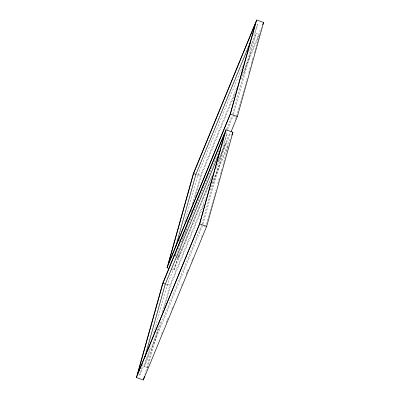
<?xml version="1.0" encoding="UTF-8"?>
<svg xmlns="http://www.w3.org/2000/svg" width="400" height="400" viewBox="0 0 400 400"><rect width="100%" height="100%" fill="white"/><g stroke="black" fill="none" stroke-linecap="round" stroke-linejoin="round"><path stroke-width="0.3" stroke-dasharray="2 1.5" d="M138.7 374.685L139.855 375.09L143.2 363.12M172.85 256.915L173.355 255.115M148.075 366.63L147.6 367.785L144.375 366.65L150.085 346.195M153.78 332.96L167.385 284.23L212.61 174.51M175.705 254.44L175.03 256.85L219.54 148.86M179.4 241.205L179.905 239.4M184.775 221.955L198.045 174.435L243.03 65.29M144.85 374.605L158.235 326.65M162.255 312.26L169.62 285.885L206.04 197.515M171.105 269.18L174 270.2L178.685 253.415M181.865 242.025L183.875 234.83M187.39 222.245L188.39 218.645M192.41 204.26L200.275 176.085L236.935 87.14M147.6 367.785L160.7 320.86M164.395 307.625L170.61 285.37L204.41 203.365M176.105 257.225L178.255 257.985L181.11 247.76M184.805 234.525L186.82 227.305M191.02 212.265L191.69 209.86M195.385 196.625L201.265 175.57L235.54 92.41M201.94 224.27L227.175 133.89L226.015 133.485M232.765 113.87L257.83 24.09L256.675 23.685M202.955 223.935L225.465 143.325L228.685 144.465M233.445 114.74L256.12 33.525L259.345 34.665L253.8 54.515M206.35 224.475L215.92 190.185M217.77 183.565L219.45 177.55M220.29 174.54L221.97 168.525M222.81 165.52L228.52 145.065M236.5 116.475L247.08 78.58M248.76 72.565L250.44 66.545M251.28 63.54L252.96 57.525M253.545 34.49L257.83 24.09M248.505 52.005L256.12 33.525M242.41 73.855L261.455 27.645M241.015 79.13L259.345 34.665M226.715 128.935L231.955 116.225M225.49 134.42L227.395 129.8M227.635 129.225L233.11 115.94L235.26 116.7M222.41 145.445L227.175 133.89M218.56 160.075L225.465 143.325M178.255 257.985L212.055 175.98M218.005 161.545L229.905 132.67M235.38 119.39L236.095 117.655M174 270.2L210.42 181.83M215.895 168.545L230.655 132.735M211.995 183.075L230.565 138.025M209.885 190.085L228.45 145.04M139.855 375.09L201.775 224.87M144.375 366.65L202.455 225.74L205.14 226.69M161.64 333.715L162.12 332.56M166.165 322.74L167.115 320.43M167.355 319.855L168.07 318.12M171.875 308.88L172.59 307.15M181.635 285.205L182.11 284.05M186.16 274.23L187.11 271.92M187.35 271.345L188.06 269.615M191.87 260.375L192.585 258.64M201.63 236.695L202.105 235.54M198.045 174.435L201.265 175.57M196.805 174.86L200.275 176.085M167.385 284.23L170.61 285.37M166.15 284.66L169.62 285.885"/><path stroke-width="0.6" d="M136.4 377.55L162.675 283.44L226 129.8L232.945 132.25L206.665 226.36L143.34 380L136.4 377.55L199.725 223.915L226 129.8M168.79 268.365L167.055 267.75L193.335 173.64L256.66 20L263.6 22.45L237.325 116.56L231.135 131.58M162.945 283.3L137.54 374.275L199.46 224.055L224.86 133.075L162.945 283.3L165.255 284.115L144.87 357.135M193.6 173.5L168.2 264.475L230.115 114.255L255.515 23.275L193.6 173.5L195.915 174.315L175.525 247.335M143.34 380L144.345 376.405M167.055 267.75L230.38 114.115L256.66 20M195.915 174.315L250.685 41.425M262.65 24.76L263.6 22.45M165.255 284.115L220.27 150.645M231.755 135.135L232.945 132.25M230.38 114.115L237.325 116.56M199.725 223.915L206.665 226.36"/></g></svg>
